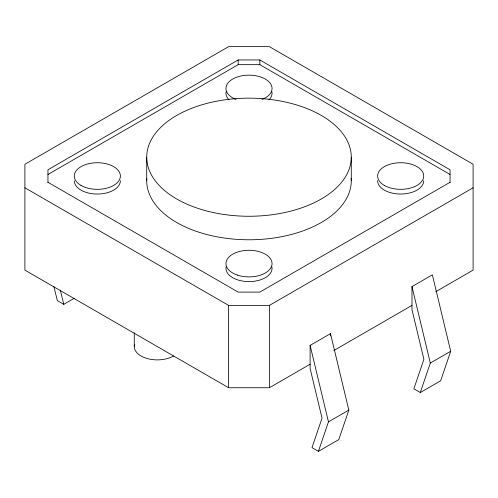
<?xml version="1.0" encoding="UTF-8"?>
<svg xmlns="http://www.w3.org/2000/svg" width="498" height="498" viewBox="0 0 498 498"><rect width="100%" height="100%" fill="white"/><g stroke="black" fill="none" stroke-linecap="round" stroke-linejoin="round"><path stroke-width="0.75" d="M318.427 451.356L328.456 421.856L310.117 345.4L330.491 333.641L348.824 410.097L338.802 439.591L318.427 451.356L311.997 447.64L322.032 418.152L310.117 368.464L310.117 345.4M420.293 392.542L430.316 363.048L411.983 286.593L432.357 274.828L450.69 351.283L440.662 380.783L420.293 392.542L413.857 388.832L423.898 359.338L411.983 309.656L411.983 286.593M450.049 182.573L450.049 169.774L259.825 59.953L238.175 59.953L47.951 169.774L47.951 182.573M47.951 174.481L238.175 64.659L259.825 64.659L450.049 174.481M53.871 286.425L57.338 300.618L63.769 304.328L74.283 298.258M450.049 182.28L259.825 292.102L238.175 292.102L47.951 182.28M24.9 187.79L228.626 305.411L269.374 305.411L473.1 187.79M435.694 291.722L473.1 270.128L473.1 164.265L269.374 46.644L228.626 46.644L24.9 164.265L24.9 270.128L228.626 387.749L269.374 387.749L310.117 364.225M333.859 350.517L411.983 305.411M328.456 421.856L348.824 410.097M430.316 363.048L450.69 351.283M60.302 290.135L63.769 304.328M351.283 157.206A102.283 59.05 0 0 1 197.862 208.351A102.283 59.05 0 0 1 197.862 106.068A102.283 59.05 0 0 1 351.283 157.206L351.283 180.73M330.491 333.641L330.491 335.901M269.374 305.411L269.374 387.749M259.825 59.953L259.825 64.659M238.175 59.953L238.175 64.659M228.626 305.411L228.626 387.749M146.717 157.206L146.717 180.73M134.273 332.77L134.273 346.577M351.208 178.539A102.283 59.05 0 0 1 249 239.781A102.283 59.05 0 0 1 146.792 178.539M271.92 91.781A23.051 13.309 0 0 1 268.964 99.824M229.036 99.824A23.051 13.309 0 0 1 226.08 91.781M120.385 180.73A23.051 13.309 0 0 1 97.334 194.039A23.051 13.309 0 0 1 74.283 180.73M271.92 266.909A23.051 13.309 0 0 1 249 281.6A23.051 13.309 0 0 1 226.08 266.909M423.717 180.73A23.051 13.309 0 0 1 400.666 194.039A23.051 13.309 0 0 1 377.615 180.73M236.021 99.463A23.051 13.309 0 0 1 231.719 79.661A23.051 13.309 0 0 1 266.281 79.661A23.051 13.309 0 0 1 261.979 99.463M173.621 355.989A23.051 13.309 0 0 1 146.86 358.435A23.051 13.309 0 0 1 134.56 344.498M81.037 185.437A23.051 13.309 0 0 0 119.601 179.473A23.051 13.309 0 0 0 91.371 163.176A23.051 13.309 0 0 0 81.037 185.437M237.478 275.114A23.051 13.309 0 0 0 272.051 263.591A23.051 13.309 0 0 0 237.478 252.069A23.051 13.309 0 0 0 237.478 275.114M384.369 185.437A23.051 13.309 0 0 0 422.927 179.473A23.051 13.309 0 0 0 394.702 163.176A23.051 13.309 0 0 0 384.369 185.437"/></g></svg>
